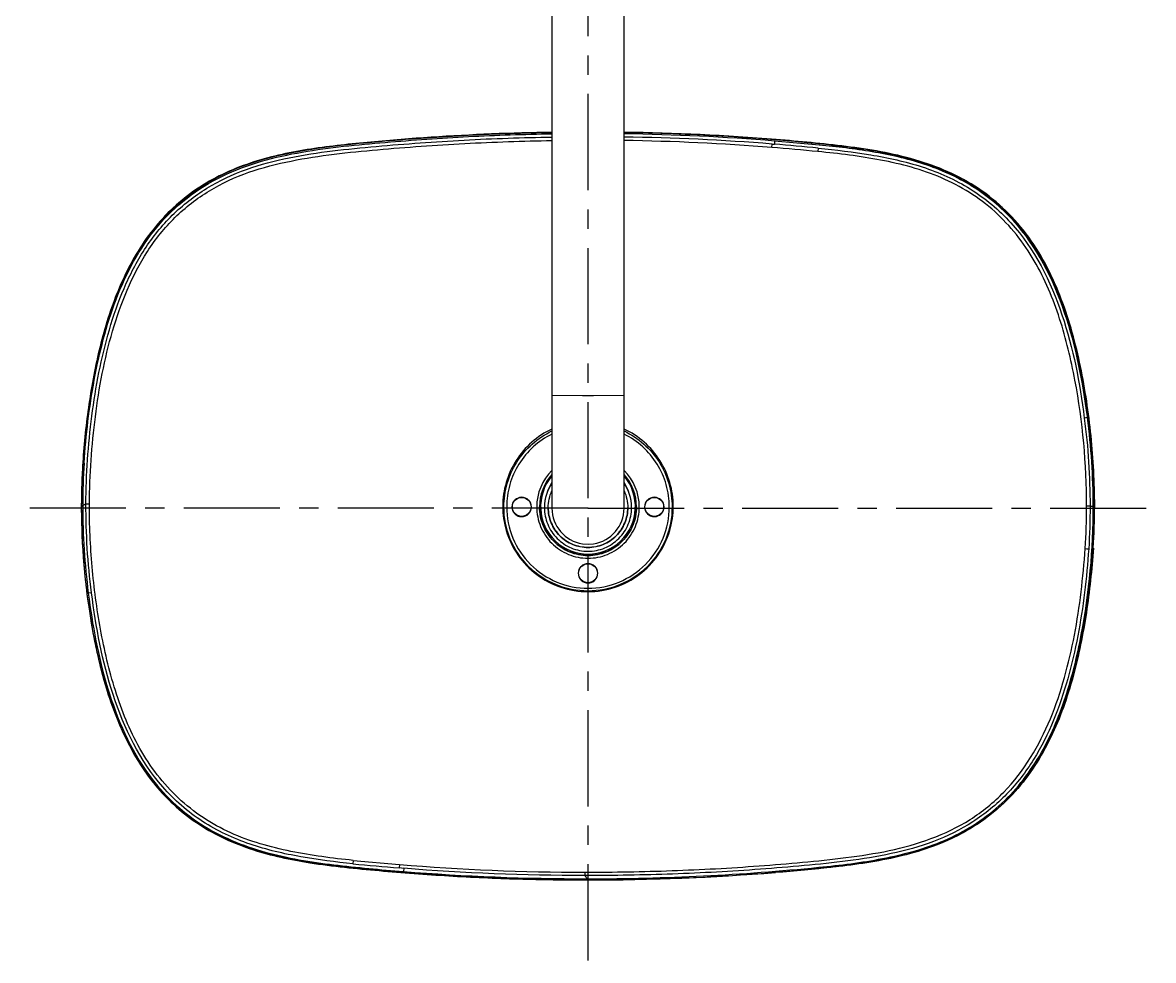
# Model space of a CAD drawing. Header units: millimetres. Extents: x 4625 to 5171, y -2661 to -1889.
# Drawn here: x 4740.4 to 4814.9, y -2065.9 to -2004 of the extents above; entities that cross this region are included whole.
import ezdxf

# ---------------------------------------------------------------- set-up
doc = ezdxf.new("R2010")
doc.units = ezdxf.units.MM
doc.header["$LTSCALE"] = 0.1
doc.linetypes.add('CENTERX2', pattern=[101.6, 63.5, -12.7, 12.7, -12.7])
doc.layers.add('CENTER', color=1, linetype='CENTERX2')

msp = doc.modelspace()

# ---------------------------------------------------------------- linework, layer by layer
at = {"color": 7, "linetype": 'Continuous'}
for p, q in [((4775.2734, -1947.8805), (4775.2734, -2036.0753)), ((4780.0234, -2036.0753), (4780.0234, -1947.8805)), ((4789.7701, -2012.2793), (4789.7885, -2012.0511)), ((4789.7885, -2012.0508), (4789.9439, -2012.0634)), ((4789.9603, -2011.8529), (4789.944, -2012.0626)), ((4792.9019, -2012.1153), (4789.9603, -2011.8529)), ((4792.8343, -2012.3195), (4792.8121, -2012.5464)), ((4792.9018, -2012.1157), (4792.9092, -2012.0452)), ((4777.277, -2028.6615), (4775.2734, -2028.641)), ((4777.6484, -2028.6618), (4777.277, -2028.6615)), ((4778.0198, -2028.6615), (4777.6484, -2028.6618)), ((4780.0234, -2028.641), (4778.0198, -2028.6615)), ((4810.5967, -2030.0976), (4810.3859, -2030.1268)), ((4810.5884, -2030.0327), (4810.6589, -2030.0215)), ((4810.5968, -2030.0976), (4810.5884, -2030.0327)), ((4744.4102, -2033.0909), (4744.3394, -2033.0847)), ((4744.2458, -2035.9357), (4744.2252, -2035.9254)), ((4744.2458, -2035.9357), (4744.2459, -2035.8944)), ((4744.2458, -2035.9357), (4744.3243, -2035.939)), ((4744.317, -2035.8979), (4744.2562, -2035.8952)), ((4744.317, -2035.8979), (4744.3156, -2035.9395)), ((4744.3163, -2035.898), (4744.5281, -2035.7793)), ((4810.7673, -2035.9395), (4810.5395, -2035.9424)), ((4810.7663, -2035.9395), (4810.9801, -2035.9373)), ((4810.9801, -2035.9373), (4811.04, -2035.9362)), ((4811.0717, -2035.9255), (4811.051, -2035.9358)), ((4777.277, -2038.4214), (4777.6484, -2038.4506)), ((4777.6484, -2038.4506), (4778.0198, -2038.4214)), ((4744.8975, -2041.644), (4744.6865, -2041.6684)), ((4748.6624, -2053.7469), (4748.7271, -2053.7016)), ((4762.1627, -2059.3021), (4762.1397, -2059.5268)), ((4762.1628, -2059.3011), (4765.2115, -2059.5767)), ((4765.2116, -2059.5756), (4765.1926, -2059.803)), ((4765.4946, -2059.8278), (4765.1926, -2059.803)), ((4765.4947, -2059.8272), (4765.478, -2060.0343)), ((4777.4373, -2060.0813), (4777.4369, -2060.3082)), ((4792.8729, -2059.8301), (4792.8662, -2059.7611)), ((4777.5956, -2060.5874), (4777.5962, -2060.5095)), ((4777.6484, -2060.5874), (4777.5956, -2060.5874)), ((4777.5962, -2060.5184), (4777.649, -2060.5179)), ((4777.6484, -2060.5874), (4777.6489, -2060.509)), ((4777.6484, -2060.5874), (4777.6484, -2060.5977))]:
    msp.add_line(p, q, dxfattribs=at)
for centre in [(4773.2734, -2035.9846), (4782.0234, -2035.9845), (4777.6484, -2040.3594)]:
    msp.add_circle(centre, 0.625, dxfattribs=at)
for centre, radius, start, end in [((4777.633, -2164.9887), 153.7356, 85.360745, 89.109006), ((4777.6429, -2165.2498), 153.8923, 85.409344, 89.113613), ((4777.8284, -2161.3152), 149.7426, 85.418853, 89.160025), ((4777.7575, -2163.0758), 151.7888, 84.271145, 89.144531), ((4777.8293, -2161.301), 149.4993, 85.418782, 89.158997), ((4775.9576, -2185.7251), 173.996, 84.441241, 85.44681), ((4776.2799, -2182.1817), 170.667, 84.433647, 85.407824), ((4763.7902, -2036.0977), 47.1894, 0.194663, 7.304884), ((4763.7544, -2036.0984), 47.2965, 0.197006, 7.382131), ((4777.6483, -2035.99), 3.3834, 134.610327, 179.999168), ((4777.6483, -2035.9879), 3.1998, 138.094348, 179.953928), ((4777.6484, -2035.9694), 3.125, 139.621559, 40.378438), ((4777.6485, -2035.99), 3.3834, 0.000832, 45.389673), ((4777.6486, -2035.9879), 3.1998, 0.045409, 41.905653), ((4777.6482, -2036.0022), 2.8748, 145.822904, 179.999841), ((4777.6482, -2036.036), 2.8748, 145.822275, 179.328746), ((4777.6486, -2036.036), 2.8748, 0.671254, 34.177747), ((4777.6486, -2036.0022), 2.8748, 0.000159, 34.177096), ((4773.2736, -2035.9903), 0.6373, 102.429123, 180.026261), ((4773.2737, -2035.9921), 0.639, 90.023034, 102.401508), ((4773.2735, -2035.9901), 0.6371, 359.956388, 90.003494), ((4782.0234, -2035.9901), 0.6371, 89.996522, 180.043621), ((4782.0232, -2035.9921), 0.639, 77.598486, 89.976846), ((4782.0232, -2035.9903), 0.6373, 359.973739, 77.570994), ((4744.8297, -2013.4071), 22.3743, 269.228095, 269.814733), ((4777.6768, -2035.9443), 5.6534, 180.042947, 196.536277), ((4773.2754, -2035.9906), 0.6391, 180.001286, 224.604774), ((4773.2728, -2035.9913), 0.6378, 270.059227, 0.06541), ((4777.6406, -2036.036), 2.8671, 179.327075, 179.999916), ((4777.6484, -2036.0756), 2.375, 180, 261.002857), ((4777.6484, -2036.0756), 2.375, 278.997143, 0), ((4777.6563, -2036.036), 2.8671, 0.000084, 0.672925), ((4782.0257, -2035.9907), 0.6394, 179.994518, 224.504868), ((4782.022, -2035.9908), 0.6385, 282.516498, 0.018465), ((4777.62, -2035.9444), 5.6534, 343.463703, 359.957593), ((4766.5461, -2035.8753), 44.5255, 356.350165, 359.935416), ((4773.2738, -2035.9917), 0.6375, 257.555741, 269.965882), ((4782.0233, -2035.9932), 0.636, 224.494723, 270.007511), ((4782.023, -2035.9917), 0.6375, 270.037802, 282.447908), ((4811.8686, -2016.9764), 21.8041, 266.269169, 266.867862), ((4777.6482, -2040.3662), 0.6379, 89.984149, 179.971386), ((4777.6484, -2040.3667), 0.6383, 45.411255, 90.00063), ((4777.6493, -2040.3659), 0.6372, 0.001156, 45.424815), ((4777.6481, -2040.3656), 0.6378, 180.027681, 192.427779), ((4777.649, -2040.3649), 0.6377, 269.94902, 347.502135), ((4777.6487, -2040.3656), 0.6378, 347.569864, 359.969731), ((4777.6483, -2040.3638), 0.6388, 225.410445, 270.014382), ((4780.3303, -1875.7401), 184.6845, 264.347458, 265.298472), ((4777.5234, -1910.0309), 150.0506, 265.293552, 269.967121), ((4777.7576, -1909.3165), 151.2709, 269.958654, 275.734706), ((4777.5818, -1905.5745), 155.0233, 270.024619, 274.599834), ((4777.5806, -1905.7806), 154.7362, 270.025317, 275.669149), ((4877.0096, -1984.9054), 124.9011, 217.13536, 217.256233)]:
    msp.add_arc(centre, radius, start, end, dxfattribs=at)
for points, knots in [([(4775.2732, -2011.3042), (4773.4324, -2011.3326), (4769.7513, -2011.4498), (4764.2403, -2011.8514), (4758.7529, -2012.3721), (4753.3375, -2013.7473), (4748.8429, -2017.246), (4746.2437, -2022.2197), (4744.8984, -2027.5851), (4744.458, -2031.248), (4744.3394, -2033.0847)], [0, 0, 0, 0, 0.1252208, 0.2504395, 0.3756401, 0.5005315, 0.6249693, 0.7497275, 0.8748173, 1, 1, 1, 1]), ([(4744.4102, -2033.0909), (4744.5269, -2031.2586), (4744.9688, -2027.6045), (4746.3034, -2022.2514), (4748.4852, -2018.1099), (4751.1363, -2015.5371), (4754.2786, -2013.5887), (4758.7939, -2012.4358), (4764.2667, -2011.9237), (4769.7647, -2011.5202), (4773.4368, -2011.404), (4775.2732, -2011.3761)], [0, 0, 0, 0, 0.1250952, 0.2501043, 0.3747842, 0.4372997, 0.4998231, 0.624622, 0.7497354, 0.8748669, 1, 1, 1, 1]), ([(4744.5281, -2035.7793), (4744.5369, -2033.8452), (4744.8164, -2029.9792), (4745.7094, -2025.2065), (4746.9837, -2021.5455), (4748.3169, -2018.9531), (4750.1483, -2016.6737), (4752.4529, -2014.8699), (4755.1029, -2013.6373), (4758.8621, -2012.6722), (4763.6844, -2012.1796), (4769.4693, -2011.7478), (4773.3387, -2011.6222), (4775.2732, -2011.5927)], [0, 0, 0, 0, 0.1250021, 0.2499628, 0.3124847, 0.37499, 0.4374552, 0.499927, 0.5624073, 0.6249199, 0.749918, 0.8749583, 1, 1, 1, 1]), ([(4775.2731, -2011.2719), (4772.6145, -2011.3138), (4768.6268, -2011.4799), (4763.3266, -2011.9066), (4760.6797, -2012.1817), (4759.3657, -2012.3843)], [0, 0, 0, 0, 0.4999824, 0.7499926, 1, 1, 1, 1]), ([(4759.3657, -2012.3842), (4758.0939, -2012.5808), (4755.5394, -2013.1047), (4751.9266, -2014.7157), (4748.9573, -2017.3855), (4746.9251, -2020.7724), (4745.6253, -2024.4518), (4744.8239, -2028.243), (4744.3395, -2032.0727), (4744.2325, -2034.643), (4744.2259, -2035.9254)], [0, 0, 0, 0, 0.1241938, 0.2506564, 0.3769582, 0.5029041, 0.6278196, 0.7520507, 0.8762363, 1, 1, 1, 1]), ([(4744.7573, -2035.7812), (4744.7759, -2033.8618), (4745.0386, -2030.0248), (4745.9267, -2025.2881), (4747.1863, -2021.654), (4748.5069, -2019.0815), (4750.3217, -2016.8189), (4752.6164, -2015.0404), (4755.251, -2013.8322), (4758.0506, -2013.1243), (4760.9004, -2012.6952), (4764.7235, -2012.3211), (4769.5135, -2011.9832), (4773.3531, -2011.8506), (4775.2733, -2011.8214)], [0, 0, 0, 0, 0.1250184, 0.2499902, 0.3125033, 0.3749825, 0.4374117, 0.4998339, 0.5622736, 0.6247771, 0.6873093, 0.7498483, 0.8749248, 1, 1, 1, 1]), ([(4811.0717, -2035.9255), (4811.0705, -2034.3834), (4810.8977, -2031.2986), (4810.2294, -2026.7148), (4809.0148, -2022.2396), (4806.9387, -2018.0561), (4803.5691, -2014.7457), (4799.2491, -2012.904), (4794.6756, -2012.1529), (4791.6047, -2011.8803), (4790.0674, -2011.7567)], [0, 0, 0, 0, 0.1251569, 0.2503023, 0.3753872, 0.5003059, 0.6249748, 0.7497473, 0.874829, 1, 1, 1, 1]), ([(4792.8344, -2012.3194), (4793.9923, -2012.435), (4796.304, -2012.707), (4799.7267, -2013.4455), (4802.9465, -2014.8745), (4806.5646, -2017.8838), (4809.2334, -2023.2533), (4810.0949, -2027.8205), (4810.3859, -2030.1268)], [0, 0, 0, 0, 0.1252785, 0.2505141, 0.3756231, 0.5007116, 0.7497429, 1, 1, 1, 1]), ([(4810.5884, -2030.0327), (4810.2902, -2027.7127), (4809.4095, -2023.1211), (4806.7167, -2017.7241), (4803.0731, -2014.7037), (4799.8378, -2013.2578), (4796.3943, -2012.5062), (4794.0674, -2012.2313), (4792.9019, -2012.1153)], [0, 0, 0, 0, 0.2502804, 0.4992113, 0.624248, 0.7493818, 0.8746666, 1, 1, 1, 1]), ([(4810.6589, -2030.0215), (4810.3569, -2027.6941), (4809.4808, -2023.0834), (4806.7655, -2017.6753), (4803.1136, -2014.6381), (4799.8643, -2013.1961), (4796.4131, -2012.4318), (4794.0781, -2012.1631), (4792.9092, -2012.0452)], [0, 0, 0, 0, 0.2502753, 0.4993111, 0.6243792, 0.7494736, 0.8747076, 1, 1, 1, 1]), ([(4810.5395, -2035.9424), (4810.532, -2033.1591), (4810.1597, -2028.9698), (4808.8668, -2023.5454), (4807.2561, -2019.6637), (4804.6403, -2016.3266), (4801.0314, -2014.0802), (4796.9631, -2013.017), (4794.1986, -2012.6806), (4792.8121, -2012.5464)], [0, 0, 0, 0, 0.2501465, 0.375299, 0.5003275, 0.6250814, 0.749799, 0.8748032, 1, 1, 1, 1]), ([(4810.3858, -2030.1268), (4810.5096, -2031.0894), (4810.7099, -2033.0237), (4810.7575, -2034.9673), (4810.7665, -2035.9395)], [0, 0, 0, 0, 0.4995675, 1, 1, 1, 1]), ([(4775.2689, -2030.8518), (4774.7889, -2031.0759), (4773.8875, -2031.6641), (4772.8399, -2032.8867), (4772.1751, -2034.3531), (4772.0234, -2035.4188), (4772.0234, -2035.9486)], [0, 0, 0, 0, 0.2499922, 0.4999904, 0.7499928, 1, 1, 1, 1]), ([(4772.1021, -2035.9879), (4772.1021, -2035.4686), (4772.2499, -2034.4241), (4772.8979, -2032.9852), (4773.9197, -2031.7825), (4774.7999, -2031.2009), (4775.269, -2030.9781)], [0, 0, 0, 0, 0.2499983, 0.499989, 0.7499881, 1, 1, 1, 1]), ([(4783.2734, -2035.9486), (4783.2734, -2035.4187), (4783.1217, -2034.353), (4782.4568, -2032.8865), (4781.4091, -2031.6638), (4780.5075, -2031.0756), (4780.0273, -2030.8515)], [0, 0, 0, 0, 0.2499982, 0.4999888, 0.749988, 1, 1, 1, 1]), ([(4780.0281, -2030.9782), (4780.4971, -2031.201), (4781.3772, -2031.7826), (4782.3989, -2032.9852), (4783.0469, -2034.424), (4783.1947, -2035.4685), (4783.1947, -2035.9879)], [0, 0, 0, 0, 0.2499923, 0.4999906, 0.7499928, 1, 1, 1, 1]), ([(4775.2683, -2031.1843), (4774.8248, -2031.4039), (4773.9946, -2031.9699), (4773.0331, -2033.1254), (4772.4243, -2034.4998), (4772.2855, -2035.495), (4772.2855, -2035.9899)], [0, 0, 0, 0, 0.2500033, 0.5000042, 0.7500033, 1, 1, 1, 1]), ([(4783.0113, -2035.9899), (4783.0113, -2035.495), (4782.8726, -2034.4998), (4782.2638, -2033.1254), (4781.3023, -2031.9699), (4780.472, -2031.4039), (4780.0285, -2031.1843)], [0, 0, 0, 0, 0.2499967, 0.4999958, 0.7499967, 1, 1, 1, 1]), ([(4744.2252, -2035.9254), (4744.2271, -2038.5111), (4744.5638, -2042.3989), (4745.6411, -2047.465), (4746.9518, -2051.1329), (4748.9778, -2054.4842), (4751.9086, -2057.1169), (4755.4849, -2058.7298), (4758.0263, -2059.2575), (4759.3041, -2059.4571)], [0, 0, 0, 0, 0.2500896, 0.3752159, 0.5002884, 0.6252161, 0.7500408, 0.8749176, 1, 1, 1, 1]), ([(4748.6624, -2053.7469), (4746.8331, -2051.2585), (4745.3161, -2046.6767), (4744.4206, -2040.5838), (4744.2466, -2037.4835), (4744.2458, -2035.9357)], [0, 0, 0, 0, 0.4995582, 0.7496326, 1, 1, 1, 1]), ([(4744.8976, -2041.644), (4744.7766, -2040.673), (4744.5772, -2038.7214), (4744.5361, -2036.7605), (4744.5287, -2035.7793)], [0, 0, 0, 0, 0.4992981, 1, 1, 1, 1]), ([(4762.1627, -2059.3021), (4760.7838, -2059.1652), (4758.036, -2058.8064), (4753.9996, -2057.6891), (4750.4647, -2055.3636), (4747.9187, -2052.0027), (4746.369, -2048.1204), (4745.4271, -2044.0655), (4744.8779, -2039.9398), (4744.7591, -2037.1669), (4744.7573, -2035.7812)], [0, 0, 0, 0, 0.1251421, 0.2501334, 0.3748666, 0.4996411, 0.6246294, 0.7497267, 0.8748642, 1, 1, 1, 1]), ([(4777.6484, -2041.534), (4776.9271, -2041.534), (4775.4687, -2041.2454), (4773.6252, -2040.0112), (4772.3908, -2038.1678), (4772.1021, -2036.7093), (4772.1021, -2035.9879)], [0, 0, 0, 0, 0.2499997, 0.4999924, 0.7499937, 1, 1, 1, 1]), ([(4772.2855, -2035.9899), (4772.2855, -2036.6874), (4772.5646, -2038.0976), (4773.7581, -2039.8801), (4775.5407, -2041.0736), (4776.9509, -2041.3526), (4777.6484, -2041.3526)], [0, 0, 0, 0, 0.2499956, 0.4999938, 0.7499956, 1, 1, 1, 1]), ([(4774.2649, -2035.9899), (4774.2649, -2036.43), (4774.441, -2037.3197), (4775.194, -2038.4443), (4776.3186, -2039.1972), (4777.2084, -2039.3733), (4777.6484, -2039.3733)], [0, 0, 0, 0, 0.2499945, 0.4999938, 0.7499967, 1, 1, 1, 1]), ([(4777.6484, -2039.1827), (4777.2327, -2039.1827), (4776.392, -2039.0165), (4775.3291, -2038.3058), (4774.6166, -2037.244), (4774.4491, -2036.4036), (4774.4484, -2035.9878)], [0, 0, 0, 0, 0.2499971, 0.4999857, 0.7499883, 1, 1, 1, 1]), ([(4774.4484, -2035.9878), (4774.4484, -2036.404), (4774.6149, -2037.2454), (4775.3271, -2038.309), (4776.3907, -2039.0212), (4777.2322, -2039.1877), (4777.6484, -2039.1877)], [0, 0, 0, 0, 0.2499885, 0.4999738, 0.7499803, 1, 1, 1, 1]), ([(4774.7734, -2036.036), (4774.7734, -2036.4099), (4774.923, -2037.1659), (4775.5629, -2038.1215), (4776.5185, -2038.7613), (4777.2745, -2038.9109), (4777.6484, -2038.9109)], [0, 0, 0, 0, 0.2499955, 0.4999938, 0.7499957, 1, 1, 1, 1]), ([(4777.6484, -2038.6603), (4777.3071, -2038.6603), (4776.617, -2038.5237), (4775.7447, -2037.9397), (4775.1606, -2037.0674), (4775.024, -2036.3773), (4775.024, -2036.036)], [0, 0, 0, 0, 0.2500041, 0.5000062, 0.7500047, 1, 1, 1, 1]), ([(4775.0241, -2036.036), (4775.0245, -2036.377), (4775.1617, -2037.0664), (4775.7459, -2037.9375), (4776.6177, -2038.5207), (4777.3073, -2038.657), (4777.6484, -2038.657)], [0, 0, 0, 0, 0.249989, 0.4999741, 0.7499805, 1, 1, 1, 1]), ([(4780.8484, -2035.9878), (4780.8478, -2036.4036), (4780.6803, -2037.2439), (4779.9679, -2038.3057), (4778.9049, -2039.0165), (4778.0642, -2039.1827), (4777.6484, -2039.1827)], [0, 0, 0, 0, 0.2499892, 0.4999742, 0.7499805, 1, 1, 1, 1]), ([(4777.6484, -2039.1877), (4778.0646, -2039.1877), (4778.9061, -2039.0212), (4779.9697, -2038.3091), (4780.6819, -2037.2455), (4780.8484, -2036.404), (4780.8484, -2035.9878)], [0, 0, 0, 0, 0.2499973, 0.4999862, 0.7499891, 1, 1, 1, 1]), ([(4783.1947, -2035.9879), (4783.1947, -2036.7092), (4782.9061, -2038.1676), (4781.6718, -2040.011), (4779.8283, -2041.2453), (4778.3698, -2041.534), (4777.6484, -2041.534)], [0, 0, 0, 0, 0.2499905, 0.4999798, 0.749985, 1, 1, 1, 1]), ([(4777.6484, -2039.3733), (4778.0885, -2039.3733), (4778.9782, -2039.1972), (4780.1029, -2038.4443), (4780.8559, -2037.3197), (4781.0319, -2036.43), (4781.0319, -2035.9899)], [0, 0, 0, 0, 0.2500033, 0.5000062, 0.7500055, 1, 1, 1, 1]), ([(4777.6484, -2041.3526), (4778.3459, -2041.3526), (4779.7562, -2041.0736), (4781.5387, -2039.8801), (4782.7322, -2038.0976), (4783.0113, -2036.6874), (4783.0113, -2035.9899)], [0, 0, 0, 0, 0.2500044, 0.5000062, 0.7500044, 1, 1, 1, 1]), ([(4777.6484, -2038.9109), (4778.0223, -2038.9109), (4778.7784, -2038.7613), (4779.734, -2038.1215), (4780.3738, -2037.1659), (4780.5234, -2036.4099), (4780.5234, -2036.036)], [0, 0, 0, 0, 0.2500043, 0.5000062, 0.7500045, 1, 1, 1, 1]), ([(4780.2728, -2036.036), (4780.2728, -2036.3773), (4780.1362, -2037.0674), (4779.5522, -2037.9397), (4778.6799, -2038.5237), (4777.9898, -2038.6603), (4777.6484, -2038.6603)], [0, 0, 0, 0, 0.2499953, 0.4999938, 0.7499959, 1, 1, 1, 1]), ([(4777.6484, -2038.657), (4777.9895, -2038.657), (4778.679, -2038.5207), (4779.5509, -2037.9376), (4780.1351, -2037.0665), (4780.2724, -2036.3771), (4780.2728, -2036.036)], [0, 0, 0, 0, 0.2499971, 0.4999858, 0.7499885, 1, 1, 1, 1]), ([(4792.8663, -2059.7615), (4794.278, -2059.621), (4797.0948, -2059.2824), (4801.2376, -2058.1872), (4804.913, -2055.8973), (4807.5938, -2052.5099), (4809.2571, -2048.5628), (4810.5859, -2043.0398), (4810.9795, -2038.7725), (4810.9815, -2035.9374)], [0, 0, 0, 0, 0.1251491, 0.2501612, 0.3749427, 0.4997529, 0.624785, 0.7499181, 1, 1, 1, 1]), ([(4792.8729, -2059.8301), (4794.289, -2059.6878), (4797.1156, -2059.3546), (4801.2693, -2058.2493), (4804.9578, -2055.9562), (4807.647, -2052.5579), (4809.3187, -2048.6001), (4810.6557, -2043.0605), (4811.0488, -2038.7797), (4811.051, -2035.9358)], [0, 0, 0, 0, 0.1251521, 0.2501623, 0.3749298, 0.499751, 0.6247872, 0.7499191, 1, 1, 1, 1]), ([(4772.2572, -2037.5534), (4772.4262, -2038.1211), (4772.9505, -2039.2141), (4774.2114, -2040.525), (4775.8327, -2041.3789), (4777.6485, -2041.6752), (4779.4642, -2041.3789), (4781.0855, -2040.525), (4782.3464, -2039.2141), (4782.8706, -2038.1211), (4783.0396, -2037.5534)], [0, 0, 0, 0, 0.1237483, 0.2483614, 0.3738877, 0.5000021, 0.6261159, 0.7516409, 0.8762524, 1, 1, 1, 1]), ([(4810.6764, -2038.7478), (4810.5526, -2040.6753), (4810.0855, -2044.5146), (4808.8432, -2049.2159), (4807.1234, -2052.6916), (4805.3454, -2055.0073), (4803.0825, -2056.8565), (4800.4629, -2058.1446), (4797.6569, -2058.9082), (4794.7924, -2059.3639), (4791.9084, -2059.6554), (4788.0574, -2059.974), (4783.2335, -2060.2453), (4779.369, -2060.3036), (4777.4369, -2060.3082)], [0, 0, 0, 0, 0.1250034, 0.2498862, 0.3124004, 0.3748719, 0.437343, 0.499813, 0.562337, 0.6248553, 0.6873862, 0.7499093, 0.8749538, 1, 1, 1, 1]), ([(4777.4373, -2060.0813), (4779.3551, -2060.0811), (4783.1914, -2060.0153), (4787.9796, -2059.7549), (4791.8035, -2059.4344), (4795.6119, -2059.0537), (4799.4247, -2058.3648), (4802.9099, -2056.7039), (4805.9091, -2054.2707), (4807.9155, -2050.883), (4809.1231, -2047.2546), (4809.9888, -2043.5121), (4810.305, -2040.6458), (4810.4498, -2038.7343)], [0, 0, 0, 0, 0.1251331, 0.2502651, 0.3128338, 0.3754023, 0.5003188, 0.5628128, 0.6253325, 0.7498034, 0.8123719, 0.8749258, 1, 1, 1, 1]), ([(4810.9823, -2038.7098), (4810.8925, -2040.1352), (4810.5837, -2042.9787), (4809.7477, -2047.1879), (4808.3258, -2051.2473), (4806.0123, -2054.9131), (4802.6015, -2057.6368), (4798.5236, -2059.0922), (4794.2829, -2059.7325), (4791.4378, -2059.9835), (4790.0141, -2060.0985)], [0, 0, 0, 0, 0.1251347, 0.2502483, 0.3752932, 0.5001474, 0.6248859, 0.7497721, 0.8748561, 1, 1, 1, 1]), ([(4744.6858, -2041.6685), (4744.9519, -2043.7794), (4745.7196, -2047.9806), (4747.4543, -2051.986), (4748.7198, -2053.7073)], [0, 0, 0, 0, 0.4989664, 1, 1, 1, 1]), ([(4762.1397, -2059.5266), (4760.9939, -2059.4094), (4758.7059, -2059.1253), (4755.3163, -2058.3466), (4752.1321, -2056.8725), (4748.5974, -2053.7916), (4746.016, -2048.4461), (4745.1837, -2043.9182), (4744.8975, -2041.644)], [0, 0, 0, 0, 0.1249515, 0.2499811, 0.3759507, 0.5015286, 0.7513291, 1, 1, 1, 1]), ([(4777.5956, -2060.5872), (4775.0492, -2060.5829), (4769.9546, -2060.4566), (4763.5964, -2059.987), (4758.5215, -2059.3934), (4754.7551, -2058.4827), (4751.2805, -2056.6651), (4749.429, -2054.7896), (4748.6624, -2053.7469)], [0, 0, 0, 0, 0.2486352, 0.4973756, 0.6222417, 0.7473688, 0.8736341, 1, 1, 1, 1]), ([(4748.7198, -2053.7073), (4749.6365, -2054.9543), (4751.9388, -2057.1511), (4756.3015, -2058.9291), (4760.8822, -2059.6455), (4763.9466, -2059.913), (4765.478, -2060.0345)], [0, 0, 0, 0, 0.2507913, 0.5014681, 0.7510685, 1, 1, 1, 1]), ([(4759.3041, -2059.4571), (4760.8211, -2059.6942), (4763.8763, -2059.9958), (4768.4613, -2060.3465), (4773.0531, -2060.5512), (4776.1167, -2060.595), (4777.6484, -2060.5975)], [0, 0, 0, 0, 0.2504503, 0.5002886, 0.7501577, 1, 1, 1, 1])]:
    msp.add_open_spline(points, degree=3, knots=knots, dxfattribs=at)
for points in [[(4744.2466, -2035.8944), (4744.2517, -2034.9574), (4744.2791, -2034.0199), (4744.3394, -2033.0847)], [(4744.4091, -2033.0908), (4744.3488, -2034.0251), (4744.3215, -2034.9618), (4744.3164, -2035.898)], [(4775.024, -2036.036), (4775.024, -2035.6588), (4775.1093, -2035.273), (4775.2681, -2034.9308)], [(4780.0287, -2034.9308), (4780.1876, -2035.273), (4780.2728, -2035.6588), (4780.2728, -2036.036)], [(4744.3166, -2035.9395), (4744.3176, -2037.8531), (4744.4467, -2039.7699), (4744.686, -2041.6685)], [(4774.4484, -2035.9853), (4774.4484, -2035.9861), (4774.4484, -2035.987), (4774.4484, -2035.9878)], [(4774.4484, -2035.9878), (4774.4484, -2035.987), (4774.4484, -2035.9861), (4774.4484, -2035.9853)], [(4780.8484, -2035.9878), (4780.8484, -2035.987), (4780.8484, -2035.9862), (4780.8484, -2035.9853)], [(4780.8484, -2035.9853), (4780.8484, -2035.9861), (4780.8484, -2035.987), (4780.8484, -2035.9878)], [(4810.4495, -2038.7342), (4810.509, -2037.805), (4810.5349, -2036.8735), (4810.5398, -2035.9424)], [(4810.7683, -2035.9395), (4810.7634, -2036.8761), (4810.7373, -2037.8132), (4810.6775, -2038.7479)], [(4772.8204, -2036.4394), (4772.9049, -2036.5251), (4773.0189, -2036.5882), (4773.1364, -2036.6142)], [(4777.0253, -2040.5029), (4777.0512, -2040.6203), (4777.1142, -2040.7342), (4777.1998, -2040.8187)], [(4765.4779, -2060.0355), (4769.5073, -2060.362), (4773.5536, -2060.5109), (4777.5962, -2060.5178)], [(4777.4369, -2060.3089), (4773.453, -2060.2983), (4769.4656, -2060.1493), (4765.4947, -2059.8276)]]:
    msp.add_open_spline(points, degree=3, dxfattribs=at)
at = {"layer": 'CENTER'}
for p, q in [((4777.6484, -2065.8996), (4777.6484, -1922.0193)), ((4777.6484, -2036.0756), (4740.3533, -2036.0756)), ((4777.6483, -2036.0756), (4814.9435, -2036.0756))]:
    msp.add_line(p, q, dxfattribs=at)

doc.saveas('drawing.dxf')
